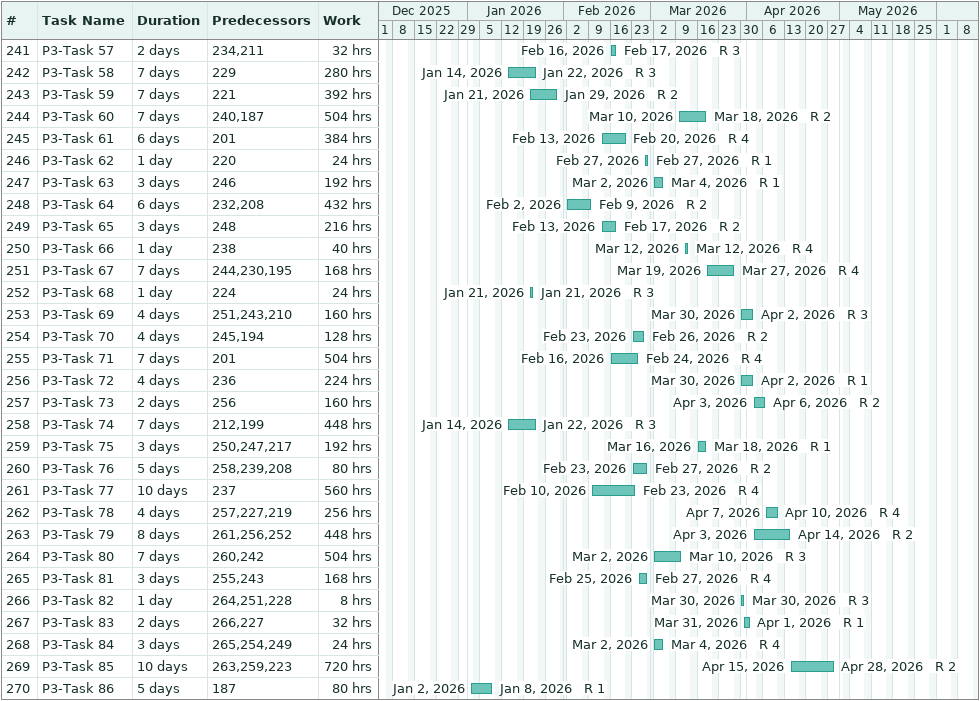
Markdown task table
| ID | Task | Duration | Start | Finish | Predecessors | Resources | Work (h) |
|---|---|---|---|---|---|---|---|
| 241 | P3-Task 57 | 2d | 2026-02-16 | 2026-02-17 | 234, 211 | R 3 | 32 |
| 242 | P3-Task 58 | 7d | 2026-01-14 | 2026-01-22 | 229 | R 3 | 280 |
| 243 | P3-Task 59 | 7d | 2026-01-21 | 2026-01-29 | 221 | R 2 | 392 |
| 244 | P3-Task 60 | 7d | 2026-03-10 | 2026-03-18 | 240, 187 | R 2 | 504 |
| 245 | P3-Task 61 | 6d | 2026-02-13 | 2026-02-20 | 201 | R 4 | 384 |
| 246 | P3-Task 62 | 1d | 2026-02-27 | 2026-02-27 | 220 | R 1 | 24 |
| 247 | P3-Task 63 | 3d | 2026-03-02 | 2026-03-04 | 246 | R 1 | 192 |
| 248 | P3-Task 64 | 6d | 2026-02-02 | 2026-02-09 | 232, 208 | R 2 | 432 |
| 249 | P3-Task 65 | 3d | 2026-02-13 | 2026-02-17 | 248 | R 2 | 216 |
| 250 | P3-Task 66 | 1d | 2026-03-12 | 2026-03-12 | 238 | R 4 | 40 |
| 251 | P3-Task 67 | 7d | 2026-03-19 | 2026-03-27 | 244, 230, 195 | R 4 | 168 |
| 252 | P3-Task 68 | 1d | 2026-01-21 | 2026-01-21 | 224 | R 3 | 24 |
| 253 | P3-Task 69 | 4d | 2026-03-30 | 2026-04-02 | 251, 243, 210 | R 3 | 160 |
| 254 | P3-Task 70 | 4d | 2026-02-23 | 2026-02-26 | 245, 194 | R 2 | 128 |
| 255 | P3-Task 71 | 7d | 2026-02-16 | 2026-02-24 | 201 | R 4 | 504 |
| 256 | P3-Task 72 | 4d | 2026-03-30 | 2026-04-02 | 236 | R 1 | 224 |
| 257 | P3-Task 73 | 2d | 2026-04-03 | 2026-04-06 | 256 | R 2 | 160 |
| 258 | P3-Task 74 | 7d | 2026-01-14 | 2026-01-22 | 212, 199 | R 3 | 448 |
| 259 | P3-Task 75 | 3d | 2026-03-16 | 2026-03-18 | 250, 247, 217 | R 1 | 192 |
| 260 | P3-Task 76 | 5d | 2026-02-23 | 2026-02-27 | 258, 239, 208 | R 2 | 80 |
| 261 | P3-Task 77 | 10d | 2026-02-10 | 2026-02-23 | 237 | R 4 | 560 |
| 262 | P3-Task 78 | 4d | 2026-04-07 | 2026-04-10 | 257, 227, 219 | R 4 | 256 |
| 263 | P3-Task 79 | 8d | 2026-04-03 | 2026-04-14 | 261, 256, 252 | R 2 | 448 |
| 264 | P3-Task 80 | 7d | 2026-03-02 | 2026-03-10 | 260, 242 | R 3 | 504 |
| 265 | P3-Task 81 | 3d | 2026-02-25 | 2026-02-27 | 255, 243 | R 4 | 168 |
| 266 | P3-Task 82 | 1d | 2026-03-30 | 2026-03-30 | 264, 251, 228 | R 3 | 8 |
| 267 | P3-Task 83 | 2d | 2026-03-31 | 2026-04-01 | 266, 227 | R 1 | 32 |
| 268 | P3-Task 84 | 3d | 2026-03-02 | 2026-03-04 | 265, 254, 249 | R 4 | 24 |
| 269 | P3-Task 85 | 10d | 2026-04-15 | 2026-04-28 | 263, 259, 223 | R 2 | 720 |
| 270 | P3-Task 86 | 5d | 2026-01-02 | 2026-01-08 | 187 | R 1 | 80 |
